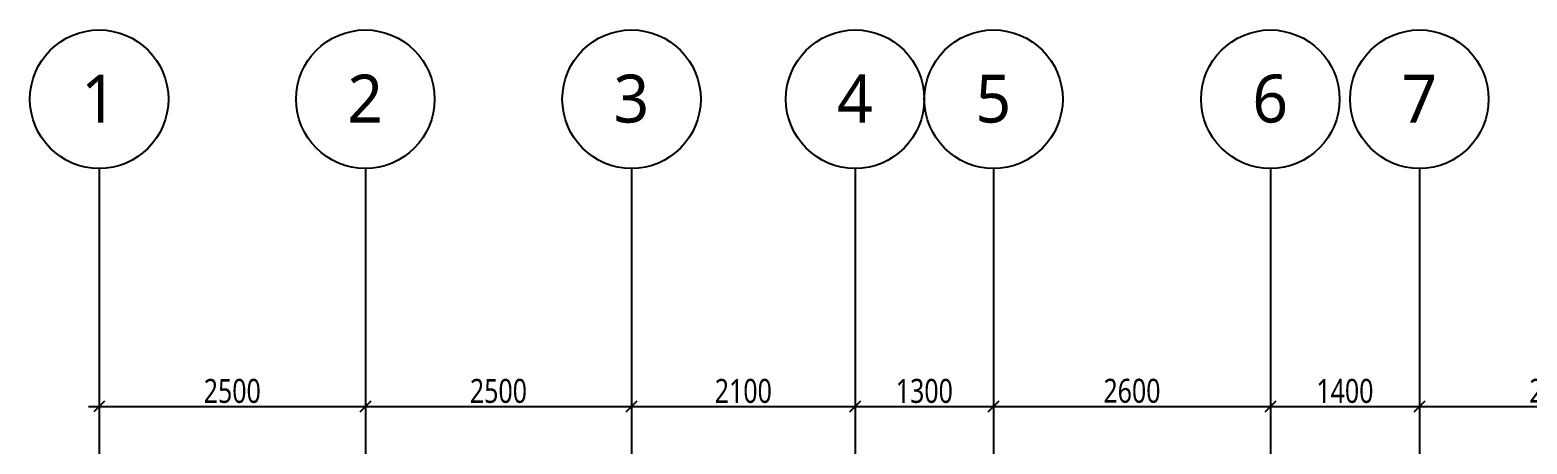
# Model space of a CAD drawing. Header units: millimetres. Extents: x 5566 to 87041, y 4768 to 57472.
# Drawn here: x 35503 to 49564, y 38620 to 42506 of the extents above; entities that cross this region are included whole.
import ezdxf

# ---------------------------------------------------------------- set-up
doc = ezdxf.new("R2010")
doc.units = ezdxf.units.MM
doc.layers.get('0').update_dxf_attribs({"color": 250})
doc.layers.get('Defpoints').update_dxf_attribs({"color": 255})
doc.styles.add('Trebuchet MS_1', font='trebuc.ttf', dxfattribs={"height": 450})
doc.styles.add('Trebuchet MS_4', font='trebuc.ttf', dxfattribs={"width": 0.8, "height": 225})
doc.dimstyles.new('Linear_-_2_25mm_Trebuchet_MS', dxfattribs={"dimscale": 304.8, "dimtxt": 231.963954, "dimasz": 0.328084, "dimexe": 0.492126, "dimexo": 0.492126, "dimgap": 0.098425, "dimtad": 1, "dimdec": 0, "dimzin": 0, "dimdsep": 46, "dimtxsty": 'Trebuchet MS_4', "dimblk1": 'OBLIQUE', "dimblk2": 'OBLIQUE', "dimsah": 1, "dimcen": 0.09, "dimdle": 0.328084, "dimazin": 0, "dimtfac": 1, "dimtdec": 4, "dimtix": 1, "dimtmove": 0, "dimatfit": 3, "dimfxl": 1, "dimtvp": 1, "dimtolj": 1, "dimtzin": 0, "dimarcsym": 2})

# ---------------------------------------------------------------- blocks, each defined once
blk = doc.blocks.new('Grid - M_Grid Head - Circle-50561-L2 - Architectural')
blk.add_circle((0, 0), 6.5)
blk = doc.blocks.new('_Oblique')
at = {"color": 0, "linetype": 'ByBlock', "lineweight": -2}
blk.add_line((-0.5, -0.5), (0.5, 0.5), dxfattribs=at)
blk = doc.blocks.new('*D450')
at = {"color": 0, "lineweight": -2, "transparency": 16777216}
for p, q in [((36053, 38973), (38753, 38973)), ((36153, 38894), (36153, 38823)), ((38653, 38894), (38653, 38823))]:
    blk.add_line(p, q, dxfattribs=at)
at = {"layer": 'Defpoints', "color": 0, "transparency": 16777216}
for p in [(36153, 39044), (38653, 39044), (38653, 38973)]:
    blk.add_point(p, dxfattribs=at)
at = {"color": 0, "lineweight": -2, "transparency": 16777216, "xscale": 100, "yscale": 100, "zscale": 100, "rotation": 180}
blk.add_blockref('_Oblique', (36153, 38973), dxfattribs=at)
at = {"color": 0, "lineweight": -2, "transparency": 16777216, "xscale": 100, "yscale": 100, "zscale": 100}
blk.add_blockref('_Oblique', (38653, 38973), dxfattribs=at)
at = {"color": 0, "transparency": 16777216, "insert": (37403, 39117), "char_height": 225, "width": 566.15, "attachment_point": 5, "style": 'Trebuchet MS_4'}
blk.add_mtext('\\A1;2500', dxfattribs=at)
blk = doc.blocks.new('*D451')
at = {"color": 0, "lineweight": -2, "transparency": 16777216}
for p, q in [((38553, 38973), (41253, 38973)), ((38653, 38894), (38653, 38823)), ((41153, 38894), (41153, 38823))]:
    blk.add_line(p, q, dxfattribs=at)
at = {"layer": 'Defpoints', "color": 0, "transparency": 16777216}
for p in [(38653, 39044), (41153, 39044), (41153, 38973)]:
    blk.add_point(p, dxfattribs=at)
at = {"color": 0, "lineweight": -2, "transparency": 16777216, "xscale": 100, "yscale": 100, "zscale": 100, "rotation": 180}
blk.add_blockref('_Oblique', (38653, 38973), dxfattribs=at)
at = {"color": 0, "lineweight": -2, "transparency": 16777216, "xscale": 100, "yscale": 100, "zscale": 100}
blk.add_blockref('_Oblique', (41153, 38973), dxfattribs=at)
at = {"color": 0, "transparency": 16777216, "insert": (39903, 39117), "char_height": 225, "width": 566.15, "attachment_point": 5, "style": 'Trebuchet MS_4'}
blk.add_mtext('\\A1;2500', dxfattribs=at)
blk = doc.blocks.new('*D452')
at = {"color": 0, "lineweight": -2, "transparency": 16777216}
for p, q in [((41053, 38973), (43353, 38973)), ((41153, 38894), (41153, 38823)), ((43253, 38894), (43253, 38823))]:
    blk.add_line(p, q, dxfattribs=at)
at = {"layer": 'Defpoints', "color": 0, "transparency": 16777216}
for p in [(41153, 39044), (43253, 39044), (43253, 38973)]:
    blk.add_point(p, dxfattribs=at)
at = {"color": 0, "lineweight": -2, "transparency": 16777216, "xscale": 100, "yscale": 100, "zscale": 100, "rotation": 180}
blk.add_blockref('_Oblique', (41153, 38973), dxfattribs=at)
at = {"color": 0, "lineweight": -2, "transparency": 16777216, "xscale": 100, "yscale": 100, "zscale": 100}
blk.add_blockref('_Oblique', (43253, 38973), dxfattribs=at)
at = {"color": 0, "transparency": 16777216, "insert": (42203, 39117), "char_height": 225, "width": 566.15, "attachment_point": 5, "style": 'Trebuchet MS_4'}
blk.add_mtext('\\A1;2100', dxfattribs=at)
blk = doc.blocks.new('*D453')
at = {"color": 0, "lineweight": -2, "transparency": 16777216}
for p, q in [((43153, 38973), (44653, 38973)), ((43253, 38894), (43253, 38823)), ((44553, 38894), (44553, 38823))]:
    blk.add_line(p, q, dxfattribs=at)
at = {"layer": 'Defpoints', "color": 0, "transparency": 16777216}
for p in [(43253, 39044), (44553, 39044), (44553, 38973)]:
    blk.add_point(p, dxfattribs=at)
at = {"color": 0, "lineweight": -2, "transparency": 16777216, "xscale": 100, "yscale": 100, "zscale": 100, "rotation": 180}
blk.add_blockref('_Oblique', (43253, 38973), dxfattribs=at)
at = {"color": 0, "lineweight": -2, "transparency": 16777216, "xscale": 100, "yscale": 100, "zscale": 100}
blk.add_blockref('_Oblique', (44553, 38973), dxfattribs=at)
at = {"color": 0, "transparency": 16777216, "insert": (43903, 39117), "char_height": 225, "width": 566.15, "attachment_point": 5, "style": 'Trebuchet MS_4'}
blk.add_mtext('\\A1;1300', dxfattribs=at)
blk = doc.blocks.new('*D454')
at = {"color": 0, "lineweight": -2, "transparency": 16777216}
for p, q in [((44453, 38973), (47253, 38973)), ((44553, 38894), (44553, 38823)), ((47153, 38894), (47153, 38823))]:
    blk.add_line(p, q, dxfattribs=at)
at = {"layer": 'Defpoints', "color": 0, "transparency": 16777216}
for p in [(44553, 39044), (47153, 39044), (47153, 38973)]:
    blk.add_point(p, dxfattribs=at)
at = {"color": 0, "lineweight": -2, "transparency": 16777216, "xscale": 100, "yscale": 100, "zscale": 100, "rotation": 180}
blk.add_blockref('_Oblique', (44553, 38973), dxfattribs=at)
at = {"color": 0, "lineweight": -2, "transparency": 16777216, "xscale": 100, "yscale": 100, "zscale": 100}
blk.add_blockref('_Oblique', (47153, 38973), dxfattribs=at)
at = {"color": 0, "transparency": 16777216, "insert": (45853, 39118), "char_height": 225, "width": 566.15, "attachment_point": 5, "style": 'Trebuchet MS_4'}
blk.add_mtext('\\A1;2600', dxfattribs=at)
blk = doc.blocks.new('*D455')
at = {"color": 0, "lineweight": -2, "transparency": 16777216}
for p, q in [((47053, 38973), (48653, 38973)), ((47153, 38894), (47153, 38823)), ((48553, 38894), (48553, 38823))]:
    blk.add_line(p, q, dxfattribs=at)
at = {"layer": 'Defpoints', "color": 0, "transparency": 16777216}
for p in [(47153, 39044), (48553, 39044), (48553, 38973)]:
    blk.add_point(p, dxfattribs=at)
at = {"color": 0, "lineweight": -2, "transparency": 16777216, "xscale": 100, "yscale": 100, "zscale": 100, "rotation": 180}
blk.add_blockref('_Oblique', (47153, 38973), dxfattribs=at)
at = {"color": 0, "lineweight": -2, "transparency": 16777216, "xscale": 100, "yscale": 100, "zscale": 100}
blk.add_blockref('_Oblique', (48553, 38973), dxfattribs=at)
at = {"color": 0, "transparency": 16777216, "insert": (47853, 39117), "char_height": 225, "width": 566.15, "attachment_point": 5, "style": 'Trebuchet MS_4'}
blk.add_mtext('\\A1;1400', dxfattribs=at)
blk = doc.blocks.new('*D456')
at = {"color": 0, "lineweight": -2, "transparency": 16777216}
for p, q in [((48453, 38973), (51253, 38973)), ((48553, 38894), (48553, 38823)), ((51153, 38894), (51153, 38823))]:
    blk.add_line(p, q, dxfattribs=at)
at = {"layer": 'Defpoints', "color": 0, "transparency": 16777216}
for p in [(48553, 39044), (51153, 39044), (51153, 38973)]:
    blk.add_point(p, dxfattribs=at)
at = {"color": 0, "lineweight": -2, "transparency": 16777216, "xscale": 100, "yscale": 100, "zscale": 100, "rotation": 180}
blk.add_blockref('_Oblique', (48553, 38973), dxfattribs=at)
at = {"color": 0, "lineweight": -2, "transparency": 16777216, "xscale": 100, "yscale": 100, "zscale": 100}
blk.add_blockref('_Oblique', (51153, 38973), dxfattribs=at)
at = {"color": 0, "transparency": 16777216, "insert": (49853, 39118), "char_height": 225, "width": 566.15, "attachment_point": 5, "style": 'Trebuchet MS_4'}
blk.add_mtext('\\A1;2600', dxfattribs=at)

msp = doc.modelspace()

# ---------------------------------------------------------------- linework, layer by layer
at = {"color": 0}
for p, q in [((36152.89531, 41206.38928), (36152.89531, 23200)), ((38652.89531, 41206.38928), (38652.89531, 23200)), ((41152.89531, 41206.38928), (41152.89531, 23200)), ((43252.89531, 41206.38928), (43252.89531, 23200)), ((44552.89531, 41206.38928), (44552.89531, 23200)), ((47152.89531, 41206.38928), (47152.89531, 23200)), ((48552.89531, 41206.38928), (48552.89531, 23200))]:
    msp.add_line(p, q, dxfattribs=at)

# ---------------------------------------------------------------- block references
at = {"color": 0, "xscale": 99.99999999999993, "yscale": 99.99999999999993, "zscale": 99.99999999999993, "rotation": 180}
for p in [(36152.89531, 41856.38928), (38652.89531, 41856.38928), (41152.89531, 41856.38928), (43252.89531, 41856.38928), (44552.89531, 41856.38928), (47152.89531, 41856.38928), (48552.89531, 41856.38928)]:
    msp.add_blockref('Grid - M_Grid Head - Circle-50561-L2 - Architectural', p, dxfattribs=at)

# ---------------------------------------------------------------- dimensions: what is measured, and where the dimension line sits
at = {"color": 0}
for base, p1, p2, override, picture, middle in [((38652.89531, 38972.8343), (36152.89531, 39043.54498), (38652.89531, 39043.54498), {"dimpost": '<>', "dimfxl": 2500}, '*D450', (37402.89531, 39117.304)), ((41152.89531, 38972.8343), (38652.89531, 39043.54498), (41152.89531, 39043.54498), {"dimpost": '<>', "dimfxl": 2500}, '*D451', (39902.89531, 39117.304)), ((43252.89531, 38972.8343), (41152.89531, 39043.54498), (43252.89531, 39043.54498), {"dimpost": '<>', "dimfxl": 2100}, '*D452', (42202.89531, 39117.304)), ((44552.89531, 38972.8343), (43252.89531, 39043.54498), (44552.89531, 39043.54498), {"dimpost": '<>', "dimfxl": 1300}, '*D453', (43902.89531, 39117.304)), ((47152.89531, 38972.8343), (44552.89531, 39043.54498), (47152.89531, 39043.54498), {"dimpost": '<>', "dimfxl": 2600}, '*D454', (45852.89531, 39117.68279)), ((48552.89531, 38972.8343), (47152.89531, 39043.54498), (48552.89531, 39043.54498), {"dimpost": '<>', "dimfxl": 1400}, '*D455', (47852.89531, 39117.304)), ((51152.89531, 38972.8343), (48552.89531, 39043.54498), (51152.89531, 39043.54498), {"dimpost": '<>', "dimfxl": 2600}, '*D456', (49852.89531, 39117.68279))]:
    dim = msp.add_linear_dim(base=base, p1=p1, p2=p2, dimstyle='Linear_-_2_25mm_Trebuchet_MS', override=override, dxfattribs=at)
    dim.commit()
    dim.dimension.update_dxf_attribs({"geometry": picture, "text_midpoint": middle})

# ---------------------------------------------------------------- next in the draw order: texts
at = {"color": 0, "char_height": 450, "width": 400.84375, "attachment_point": 1, "style": 'Trebuchet MS_1', "bg_fill": 3, "box_fill_scale": 1.25, "bg_fill_color": 256, "bg_fill_true_color": 13158600, "bg_fill_transparency": 0}
for s, insert in [('1', (35984.01738, 42087.31255)), ('2', (38484.01738, 42087.31255)), ('3', (40984.01738, 42087.31255)), ('4', (43084.01738, 42087.31255)), ('5', (44384.01738, 42087.31255)), ('6', (46984.01738, 42087.31255)), ('7', (48384.01738, 42087.31255))]:
    msp.add_mtext(s, dxfattribs=dict(at, insert=insert))

doc.saveas('drawing.dxf')
